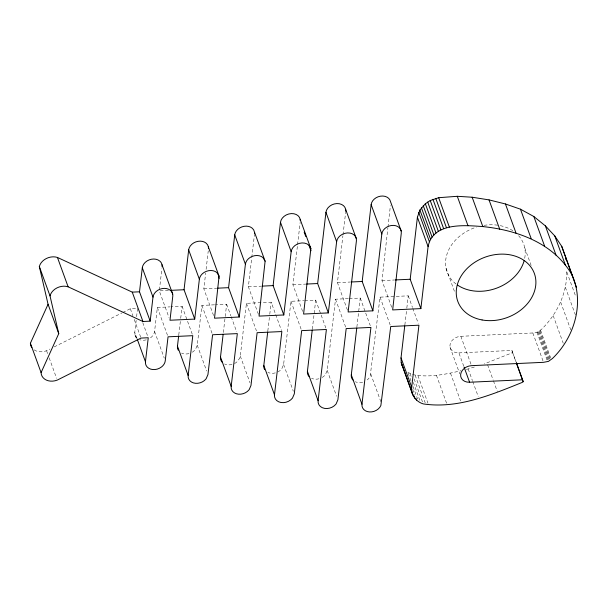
<?xml version="1.0" encoding="UTF-8"?>
<svg xmlns="http://www.w3.org/2000/svg" width="608" height="608" viewBox="0 0 608 608"><rect width="100%" height="100%" fill="white"/><g stroke="black" fill="none" stroke-linecap="round" stroke-linejoin="round"><path stroke-width="0.46" stroke-dasharray="3.04 2.28" d="M463.76 366.229L458.903 352.891A10.169 8.026 -20 0 1 449.973 345.055A10.169 8.026 -20 0 1 460.834 336.3L532.836 332.971L537.746 332.036L541.743 329.156C557.528 313.561 567.766 291.946 566.694 269.511M391.689 307.253L381.976 280.562L387.866 228.099M387.972 227.164L390.389 205.618M137.036 338.626L134.771 332.401L136.169 320.393M136.602 316.7L137.568 308.385M150.488 337.805L150.982 337.486A10.169 8.026 -20 0 0 154.569 331.482L157.366 307.466L170.194 306.873M159.402 289.955L161.88 268.713M178.76 335.031L180.599 319.284M180.705 318.364L182.104 306.318L171.106 306.827M192.25 352.222A10.169 8.026 -20 0 0 193.678 351.226L195.449 349.44L197.258 345.23L201.902 305.406L214.73 304.806M213.545 315.506L203.832 288.815L205.664 273.076M206.097 269.367L208.255 250.846M223.349 332.53L225.104 317.452M225.218 316.51L226.64 304.258L215.642 304.768M234.506 363.523A10.169 8.026 -20 0 0 236.71 362.11L239.704 358.272L240.289 356.113L246.438 303.339L271.176 302.191L275.386 313.758M258.408 314.328L248.368 286.756L251.659 258.484M251.773 257.541L254.41 234.924M267.816 331.033L269.663 315.218M269.77 314.29L271.176 302.191M277.818 371.952A10.169 8.026 -20 0 0 281.793 368.752L283.602 364.542L290.974 301.279L303.802 300.679M302.617 311.38L292.904 284.688L297.456 245.617M297.563 244.682L300.17 222.353M312.33 329.179L315.712 300.132L304.722 300.641M322.194 377.424A10.169 8.026 -20 0 0 325.402 374.642L327.21 370.432L335.51 299.212L348.338 298.619M347.48 310.202L337.44 282.629L342.897 235.775M343.011 234.832L345.633 212.344M356.866 327.112L360.248 298.064L349.258 298.574M404.86 324.976L406.722 309.001M406.828 308.058L408.249 295.838L380.046 297.145L370.188 376.124A10.002 7.889 -20 0 1 367.24 379.901M458.903 352.891L511.898 350.436L512.506 352.344L511.602 353.035L484.287 363.903M34.124 349.874A12.715 10.032 -20 0 0 46.573 350.748L49.962 349.045M54.188 346.925L121.866 312.968M122.71 312.542L130.325 308.72L136.663 308.423M466.382 369.444L476.246 366.457M412.528 374.543C428.496 377.918 445.299 374.406 460.932 370.758M168.462 290.457L159.296 290.882L169.009 317.566M203.832 288.815L216.661 288.222M248.368 286.756L261.197 286.163M292.904 284.688L305.733 284.096M337.44 282.629L350.276 282.028M381.976 280.562L394.197 279.999M407.854 372.278L411.715 374.209M566.914 272.224L575.981 297.13M565.364 287.318L575.396 314.891M560.713 302.252L570.752 329.832M553.196 315.643L563.228 343.224M524.681 247.661L531.156 265.453M540.596 330.288L550.635 357.869M539.942 330.798L549.982 358.37M539.25 331.261L549.609 359.723M538.513 331.672L548.872 360.141M537.746 332.036L548.104 360.498M536.955 332.34L546.995 359.913M532.836 332.971L543.202 361.433M511.898 350.436L516.435 362.885M512.506 352.344L516.07 362.125M487.616 364.83L493.118 379.954M493.438 380.844L497.329 391.514M446.09 268.402L455.156 293.314M460.834 336.3L471.192 364.77M468.198 369.003L472.408 380.57M472.735 381.459L478.238 396.583M450.057 347.183L459.77 373.874M450.513 373.266L460.545 400.847M408.249 295.838L412.46 307.405M412.786 308.294L418.289 323.418M436.43 375.311L446.796 403.78M417.932 375.63L427.971 403.21M415.158 375.242L425.197 402.815M414.147 378.989L422.568 402.116M410.081 373.548L411.7 377.994M413.318 382.44L419.794 400.231M408.181 373.168L411.092 381.17M413.037 386.506L417.567 398.962M380.046 297.145L390.404 325.614M412.688 389.432L414.633 394.767M360.248 298.064L370.287 325.645M370.766 374.004L380.798 401.576M335.51 299.212L345.868 327.674M315.712 300.132L326.078 328.594M327.21 370.432L336.596 396.234M290.974 301.279L301.332 329.741M275.713 314.648L281.542 330.661M283.602 364.542L293.314 391.225M246.438 303.339L256.47 330.919M226.64 304.258L230.85 315.818M231.177 316.707L236.679 331.831M240.289 356.113L250.002 382.797M201.902 305.406L212.26 333.868M197.258 345.23L206.652 371.024M182.104 306.318L192.47 334.788M157.366 307.466L167.724 335.935M154.569 331.482L164.282 358.173M142.751 322.62L147.934 336.847M130.325 308.72L132.916 315.833M134.208 319.398L140.684 337.182M134.862 334.529L136.481 338.983M46.573 350.748L47.872 354.304M49.164 357.861L56.612 378.32M362.634 382.212A10.002 7.889 -20 0 1 355.346 381.74M318.942 378.784A10.169 8.026 -20 0 1 311.532 378.305M275.333 372.894A10.169 8.026 -20 0 1 267.923 372.408M232.02 364.466A10.169 8.026 -20 0 1 224.603 363.979M188.989 353.582A10.169 8.026 -20 0 1 181.579 353.096M146.3 339.834A10.169 8.026 -20 0 1 139.612 339.652M136.99 338.132A10.169 8.026 -20 0 1 134.771 332.401M518.632 235.699A40.744 32.148 -20 0 1 524.605 258.803M455.977 283.944A40.744 32.148 -20 0 1 476.322 227.164M484.052 225.34A40.744 32.148 -20 0 1 498.507 225.317M500.262 225.644A40.744 32.148 -20 0 1 513.35 231.063"/><path stroke-width="0.91" d="M516.435 362.885L523.192 381.695L522.28 382.386C491.264 394.888 457.338 409.108 423.214 403.894C416.138 401.789 410.674 394.79 411.707 387.22L418.935 325.196L390.731 326.504L380.874 405.483A10.002 7.889 -20 0 1 369.504 411.95A10.002 7.889 -20 0 1 361.98 404.259L370.933 327.423L346.195 328.571L337.896 399.79L336.087 403.993A10.169 8.026 -20 0 1 324.505 408.378A10.169 8.026 -20 0 1 318.098 400.702L326.397 329.483L301.659 330.63L294.287 393.9L292.478 398.103A10.169 8.026 -20 0 1 280.896 402.481A10.169 8.026 -20 0 1 274.489 394.812L281.861 331.55L257.123 332.698L250.975 385.464L249.166 389.675L247.388 391.468A10.169 8.026 -20 0 1 236.398 393.764A10.169 8.026 -20 0 1 231.177 386.384L237.325 333.61L212.587 334.757L207.944 374.581L206.135 378.792L204.364 380.585A10.169 8.026 -20 0 1 193.367 382.88A10.169 8.026 -20 0 1 188.153 375.501L192.789 335.677L168.051 336.824L165.247 360.84A10.169 8.026 -20 0 1 161.667 366.837L159.463 368.25A10.169 8.026 -20 0 1 145.456 361.752L148.253 337.736L141.01 338.078L57.258 380.099A12.715 10.032 -20 0 1 41.086 372.605L58.748 333.64L48.062 304.281L39.33 266.54A12.715 10.032 -20 0 1 57.441 257.45L68.126 286.809L142.941 321.488L150.184 321.153L139.506 291.802L142.302 267.778A10.169 8.026 -20 0 1 157.981 259.912L159.881 261.136A10.169 8.026 -20 0 1 162.093 266.866M150.184 321.153L152.988 297.137L142.302 267.778M178.311 350.231A10.169 8.026 -20 0 1 177.468 346.15L178.653 335.958M152.988 297.137A10.169 8.026 -20 0 1 168.667 289.271L170.567 290.487A10.169 8.026 -20 0 1 172.778 296.218L169.982 320.234L194.72 319.094L184.042 289.735L188.678 249.911A10.169 8.026 -20 0 1 195.677 241.961A10.169 8.026 -20 0 1 206.256 243.261L207.632 244.91L219.07 276.214L214.518 318.174L239.256 317.026L245.404 264.252L234.726 234.901A10.169 8.026 -20 0 1 241.726 226.951A10.169 8.026 -20 0 1 252.305 228.251L253.673 229.9L265.111 261.204L259.054 316.107L283.799 314.959L291.164 251.697L280.486 222.338A10.169 8.026 -20 0 1 288.754 213.993A10.169 8.026 -20 0 1 299.432 217.337L310.87 248.649L303.59 314.047L328.335 312.9L336.627 241.68L325.941 212.321A10.169 8.026 -20 0 1 334.21 203.976A10.169 8.026 -20 0 1 344.896 207.32L356.334 238.632L356.425 240.76L348.126 311.98L372.871 310.832L381.816 233.996L371.138 204.645A10.002 7.889 -20 0 1 380.54 196.164A10.002 7.889 -20 0 1 390.511 201.643L401.196 231.002L401.288 233.1L392.662 309.92L420.865 308.613L428.093 246.582C432.866 222.133 464.808 225.256 482.836 226.586C517.537 230.12 554.625 243.489 572.402 275.667C584.524 303.909 574.066 337.797 552.429 358.515L548.431 361.388L543.522 362.322L471.519 365.659A10.169 8.026 -20 0 0 460.651 374.406A10.169 8.026 -20 0 0 469.589 382.242L522.584 379.787M194.72 319.094L199.363 279.262L188.678 249.911M222.186 362.254A10.169 8.026 -20 0 1 220.491 357.025L223.128 334.415M239.256 317.026L228.578 287.668L234.726 234.901M264.647 369.542A10.169 8.026 -20 0 1 263.811 365.461L267.71 331.968M283.799 314.959L273.114 285.608L280.486 222.338M309.115 376.572A10.169 8.026 -20 0 1 307.42 371.351L312.223 330.114M328.335 312.9L317.65 283.541L325.941 212.321M352.967 380.038A10.002 7.889 -20 0 1 351.302 374.9L356.759 328.054M372.871 310.832L362.186 281.481L371.138 204.645M412.543 394.258L401.212 362.642L401.022 357.869L404.746 325.918M420.865 308.613L410.187 279.254L417.407 217.231L419.9 210.041L425.349 203.756L430.236 200.541L438.664 197.699L457.292 196.3L472.15 197.228L489.03 199.895L505.43 203.969L520.456 209.19L533.832 216.516L545.376 225.88L554.777 235.919L561.716 246.308L572.402 275.667M31.836 347.632A12.715 10.032 -20 0 1 30.4 343.246L48.062 304.281M57.441 257.45L132.255 292.136L139.506 291.802M171.213 290.328L184.042 289.735M217.58 288.184L228.578 287.668M262.116 286.117L273.114 285.608M306.652 284.05L317.65 283.541M351.188 281.99L362.186 281.481M395.139 279.954L410.187 279.254M401.858 364.906L402.868 367.034M356.334 238.632L355.581 236.679A10.169 8.026 -20 0 0 344.896 233.328A10.169 8.026 -20 0 0 336.627 241.68M310.87 248.649L310.118 246.696A10.169 8.026 -20 0 0 299.432 243.344A10.169 8.026 -20 0 0 291.164 251.697M265.111 261.204L262.983 257.61A10.169 8.026 -20 0 0 252.411 256.31A10.169 8.026 -20 0 0 245.404 264.252M219.07 276.214L216.942 272.62A10.169 8.026 -20 0 0 206.363 271.32A10.169 8.026 -20 0 0 199.363 279.262M561.716 246.308L576.43 287.257M554.777 235.919L565.463 265.278M545.376 225.88L556.062 255.238M533.832 216.516L544.517 245.875M520.456 209.19L531.141 238.541M505.43 203.969L516.116 233.32M489.03 199.895L499.715 229.246M472.15 197.228L482.836 226.586M457.292 196.3L467.97 225.659M516.39 363.014L523.192 381.695M438.664 197.699L449.35 227.05M435.769 198.352L446.454 227.711M432.949 199.302L443.627 228.661M430.236 200.541L440.922 229.892M427.69 202.031L438.376 231.382M425.349 203.756L436.035 233.107M423.244 205.686L433.93 235.045M421.42 207.792L432.106 237.15M419.9 210.041L430.586 239.392M418.714 212.382L429.4 241.741M417.407 217.231L428.093 246.582M464.079 367.118L469.589 382.242M415.925 398.324L416.579 400.102M401.022 357.869L411.707 387.22M413.934 395.679L414.899 398.346M401.212 362.642L413.554 396.386M304.16 232.096L305.778 236.55M309.016 245.442L310.962 250.777M351.302 374.9L361.98 404.259M307.42 371.351L318.098 400.702M263.811 365.461L274.489 394.812M218.508 276.572L219.154 278.35M220.491 357.025L231.177 386.384M162.009 264.731L172.695 294.09M177.468 346.15L188.153 375.501M132.255 292.136L142.941 321.488M137.362 339.515L145.456 361.752M39.33 266.54L50.016 295.898L58.748 333.64M30.4 343.246L41.086 372.605M565.752 257.906L565.896 259.669M345.648 209.274L345.739 211.409M300.192 219.298L300.246 220.712M254.456 232.56L254.516 233.981M208.384 246.863L208.445 248.284M381.816 233.996A10.002 7.889 -20 0 1 391.225 225.522A10.002 7.889 -20 0 1 401.196 231.002M50.016 295.898A12.715 10.032 -20 0 1 68.126 286.809M524.187 260.551A40.744 32.148 -20 0 1 496.478 288.207A40.744 32.148 -20 0 1 457.429 285M482.076 319.952A40.744 32.148 -20 0 0 535.367 277.02A40.744 32.148 -20 0 0 470.774 265.194A40.744 32.148 -20 0 0 482.076 319.952"/></g></svg>
